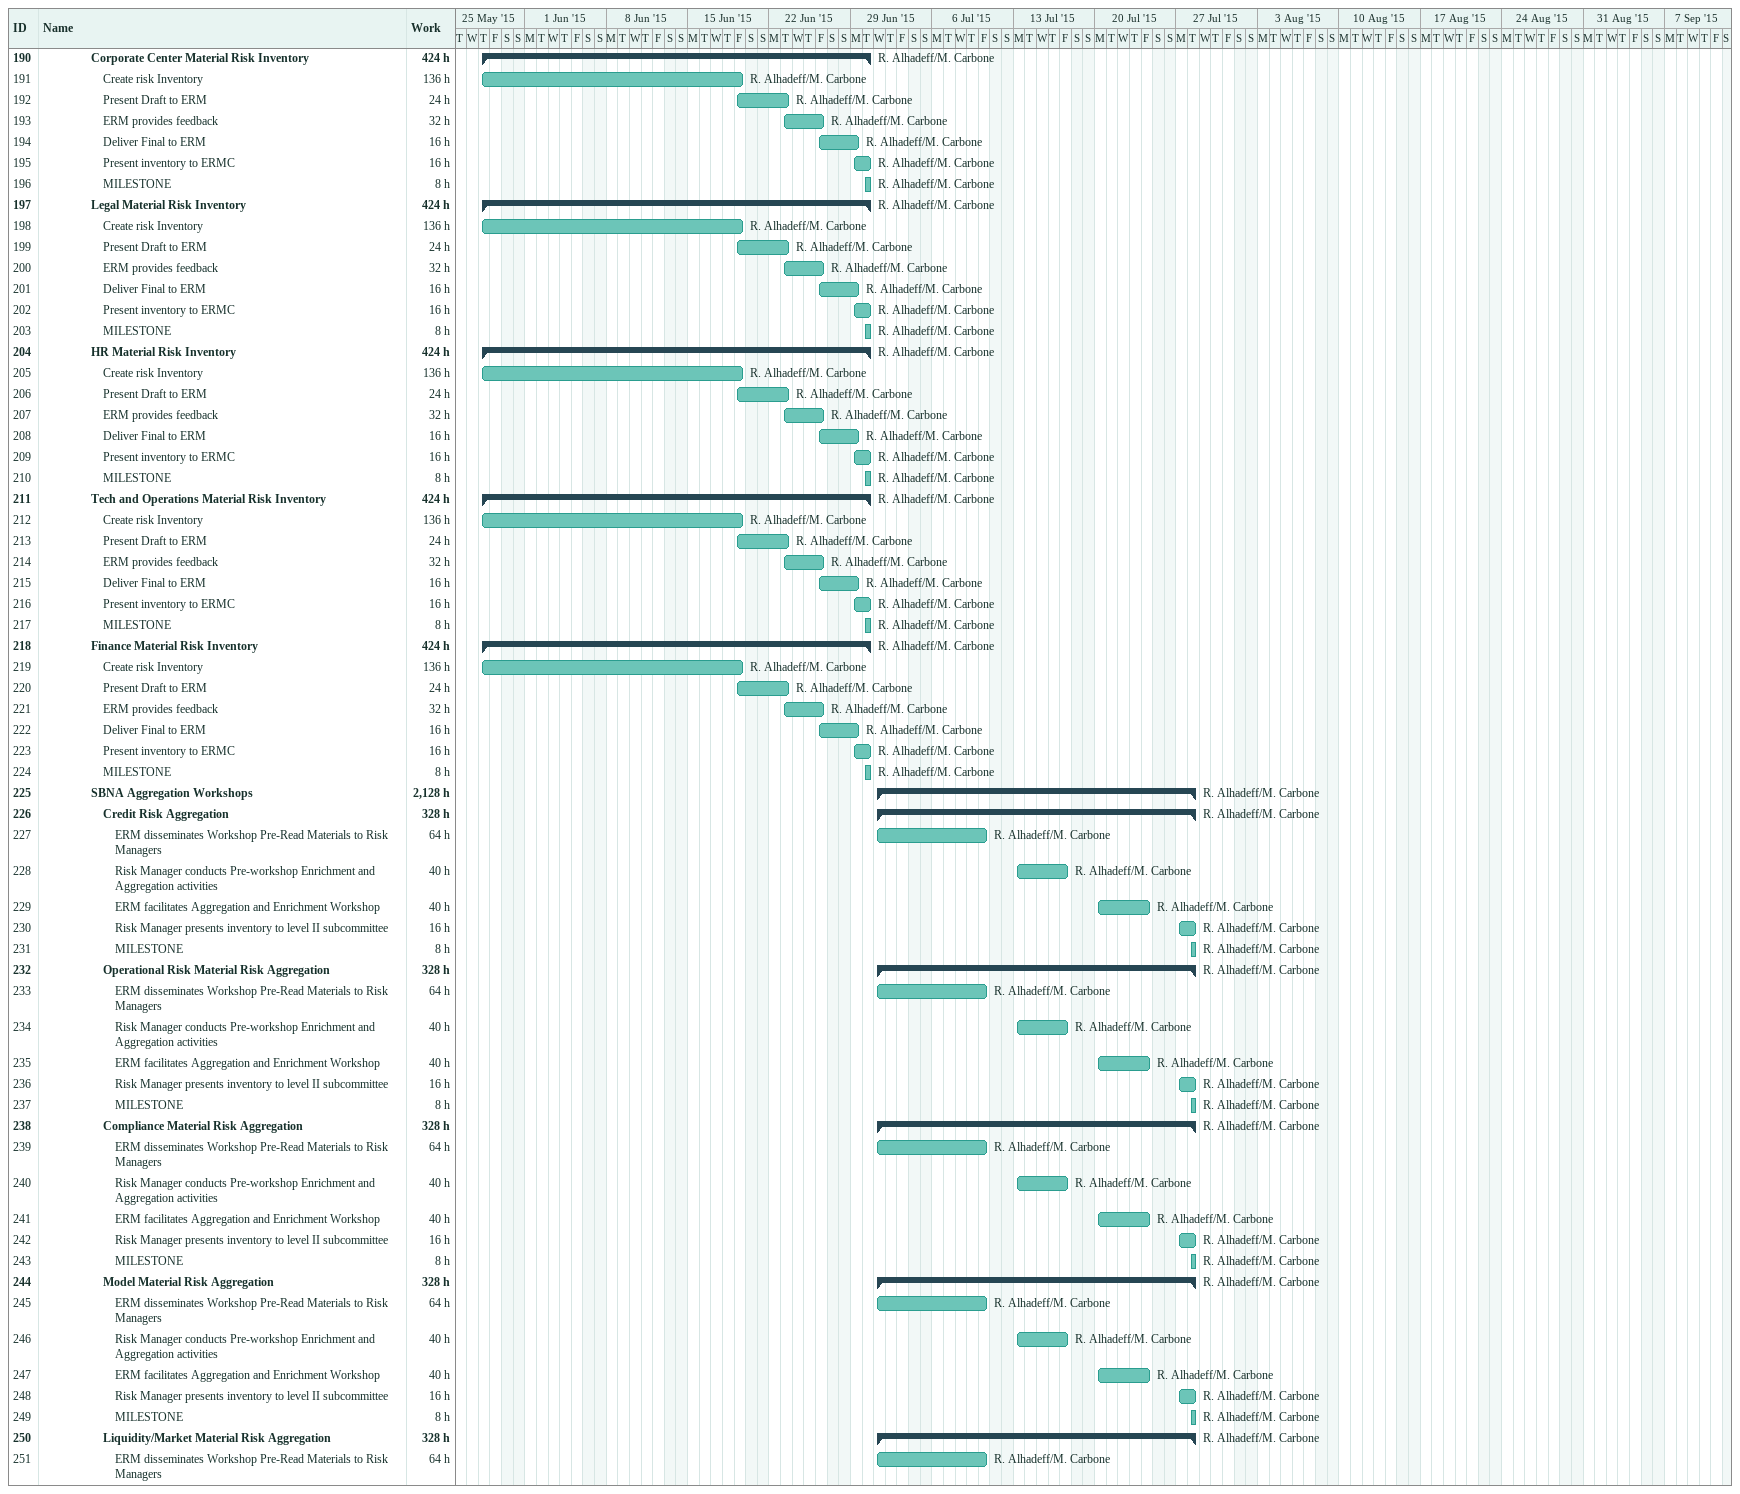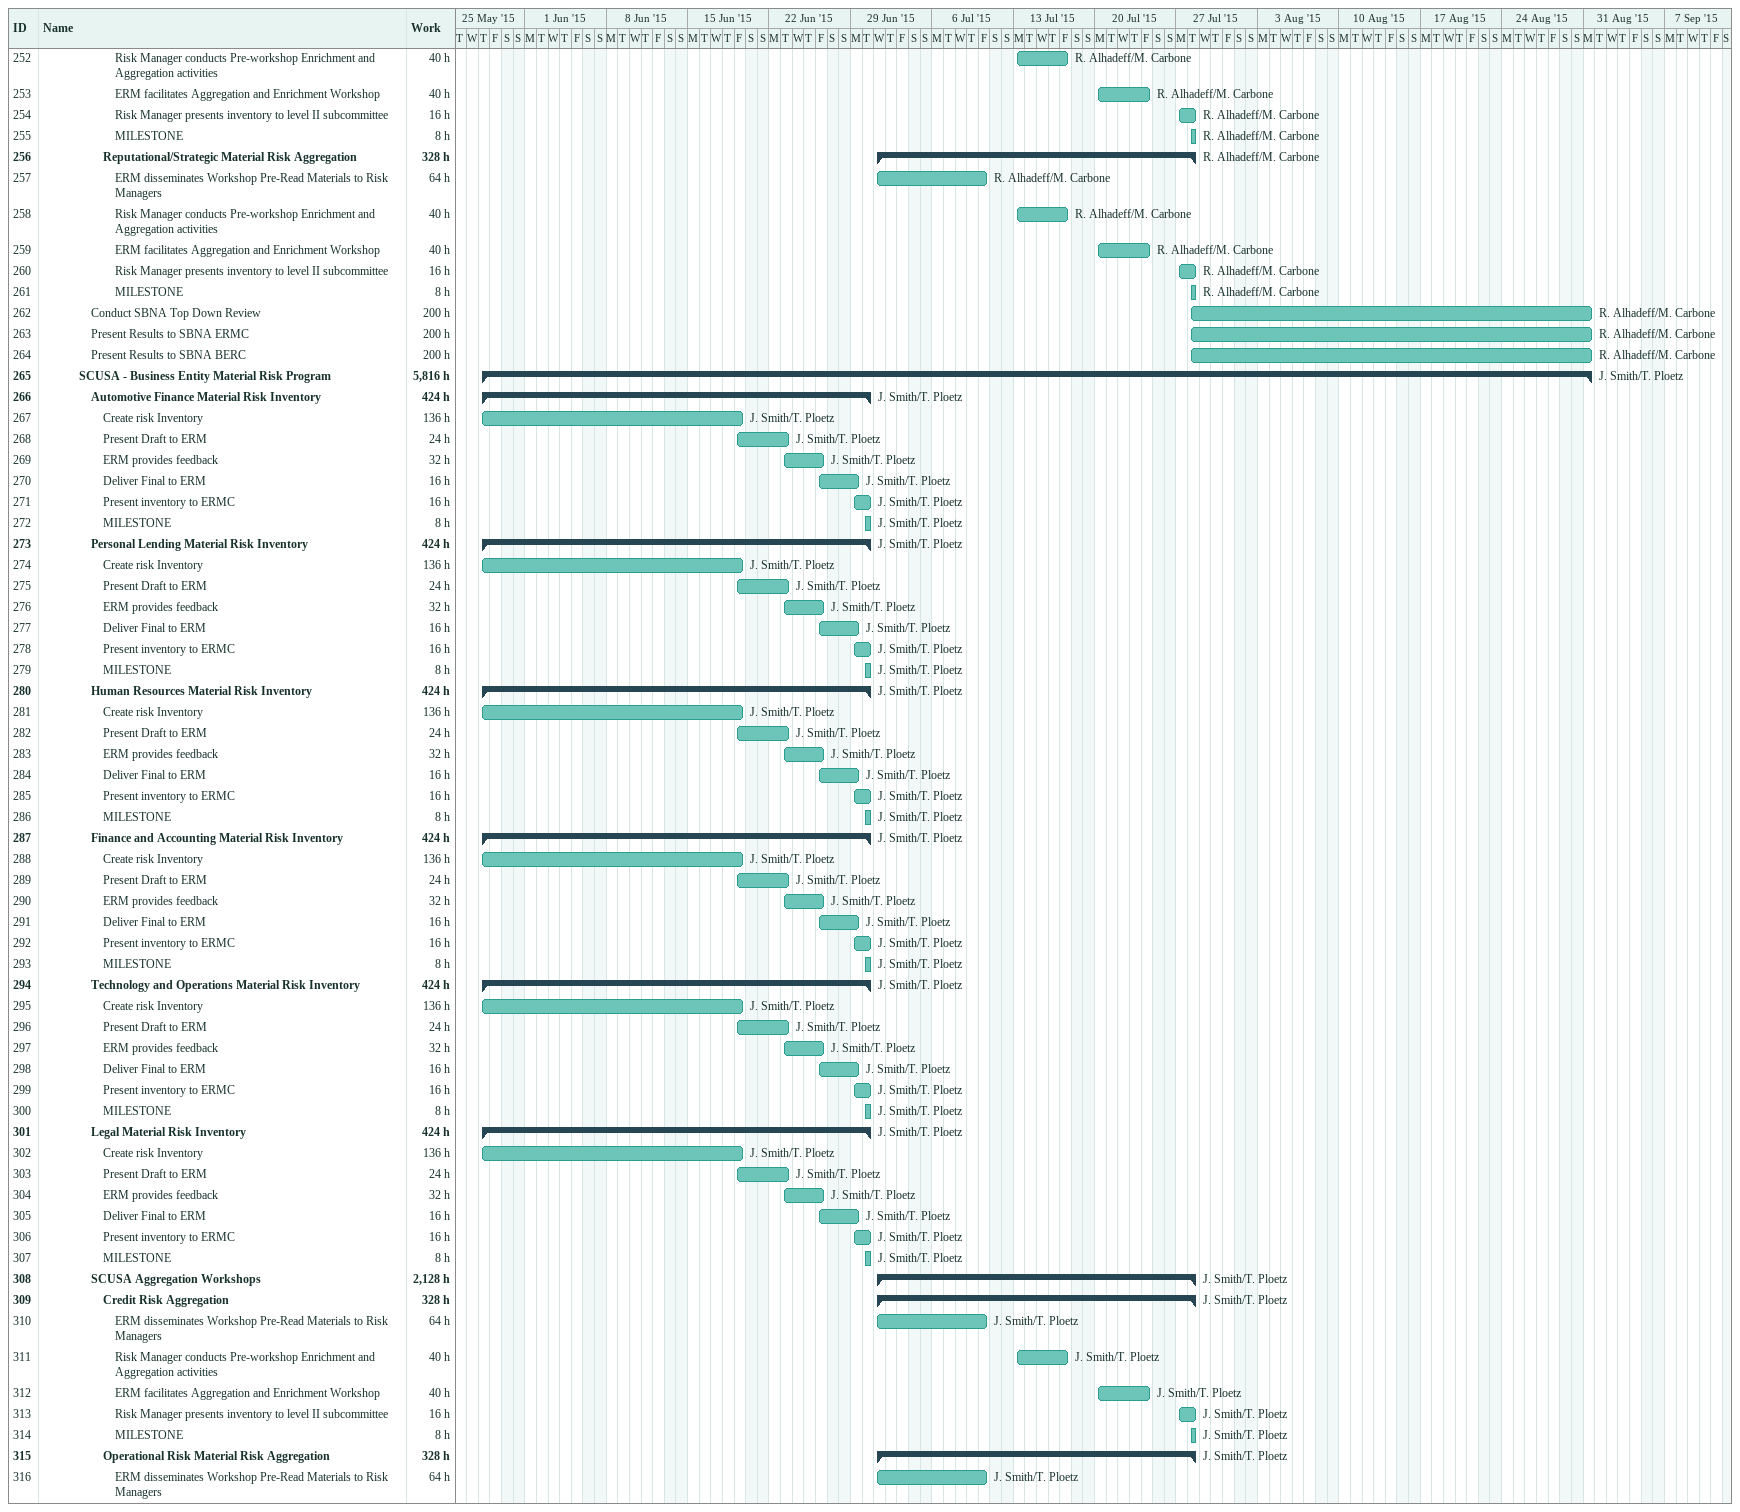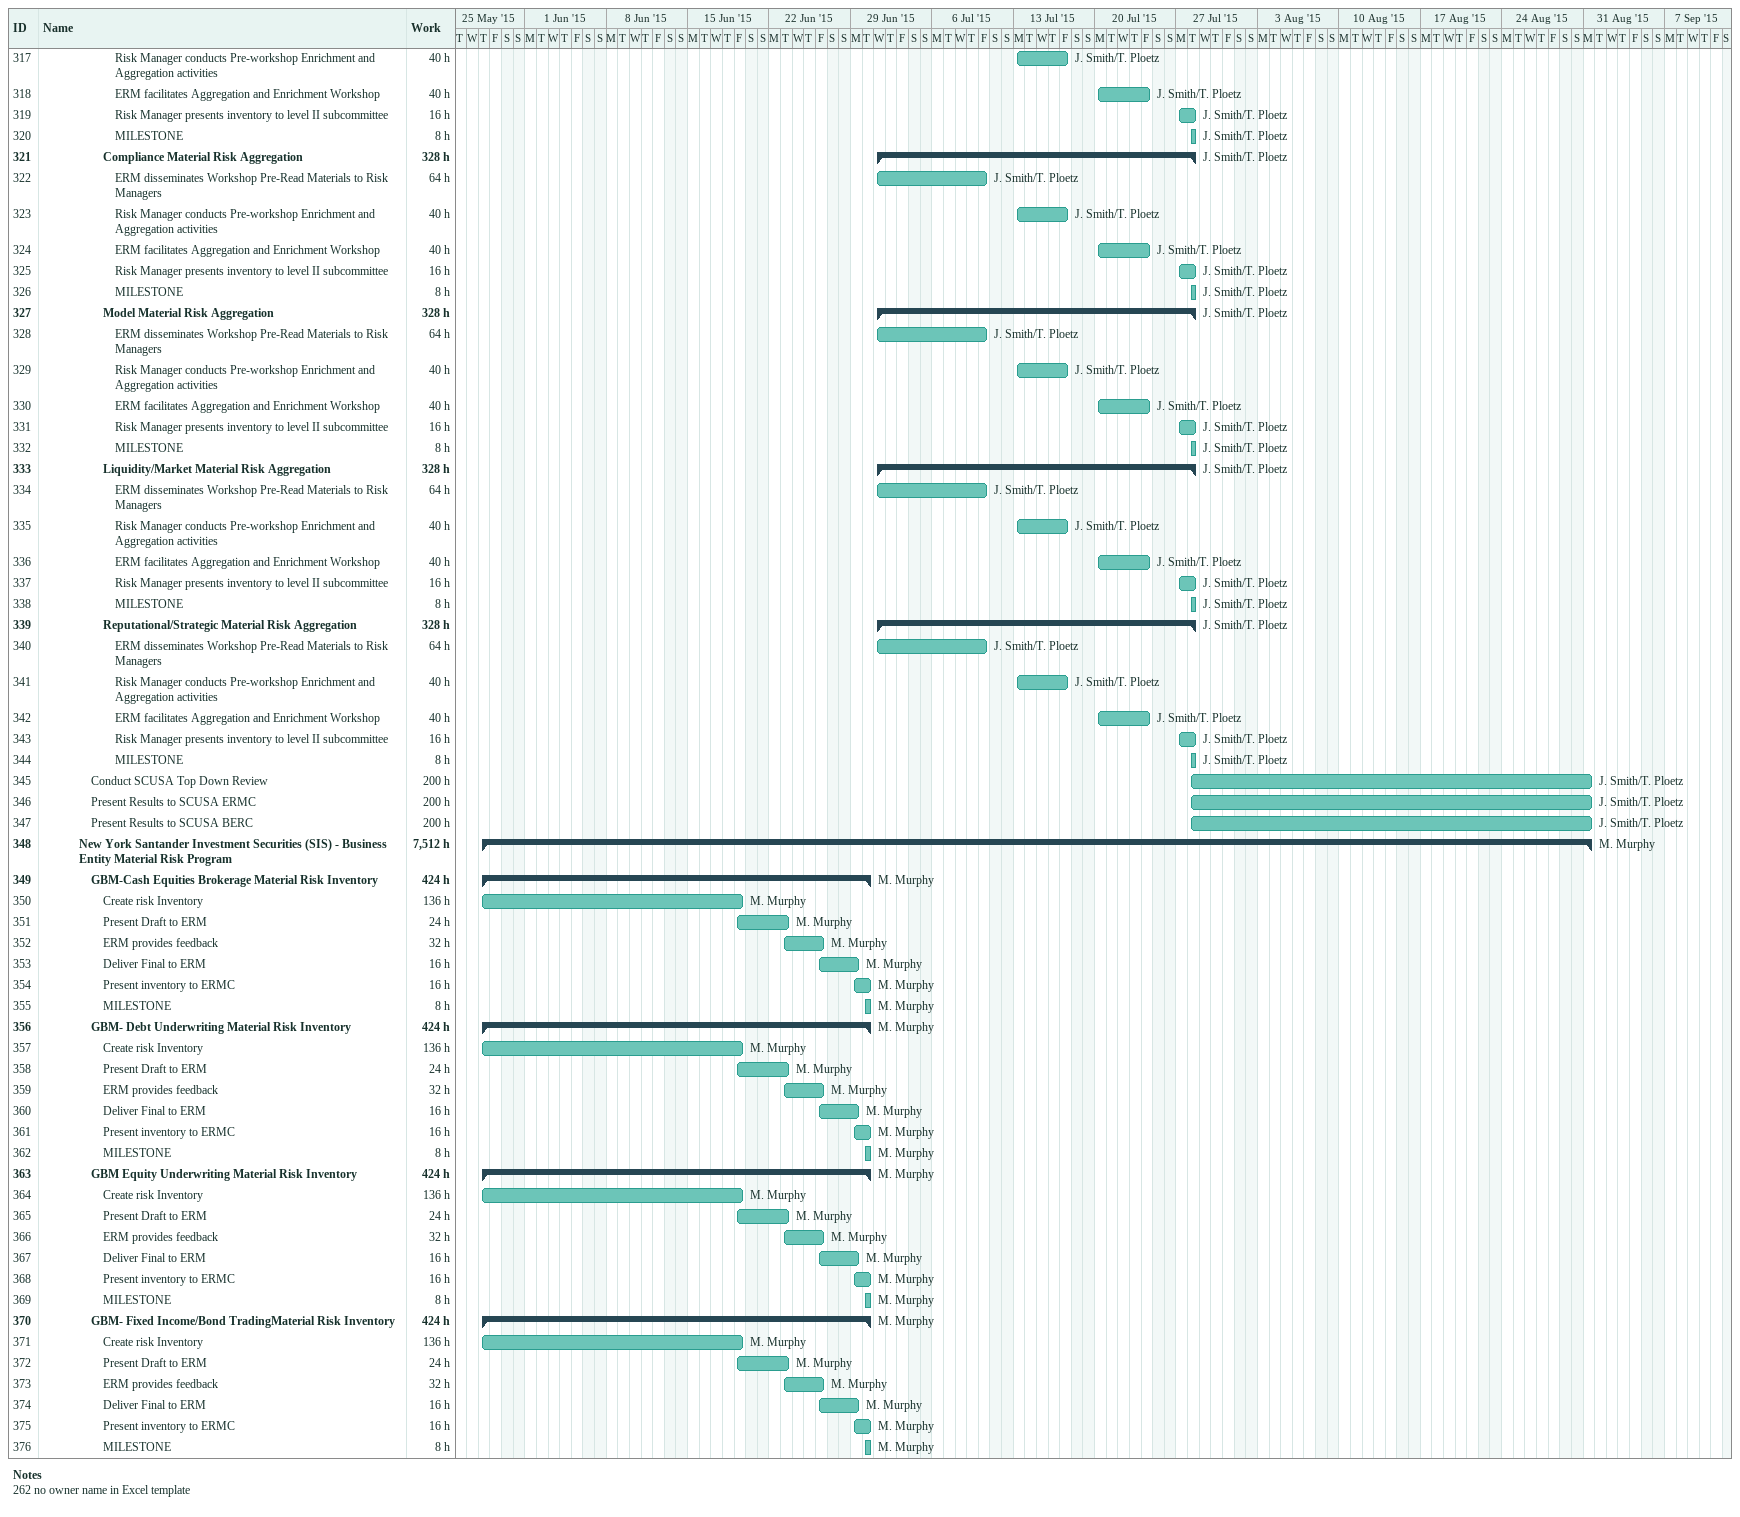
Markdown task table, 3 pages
| ID | Level | Task | Start | Finish | Resources | Work (h) |
|---|---|---|---|---|---|---|
| 190 | 5 | **Corporate Center Material Risk Inventory** | 2015-05-28 | 2015-06-30 | R. Alhadeff/M. Carbone | 424 |
| 191 | 6 | Create risk Inventory | 2015-05-28 | 2015-06-19 | R. Alhadeff/M. Carbone | 136 |
| 192 | 6 | Present Draft to ERM | 2015-06-19 | 2015-06-23 | R. Alhadeff/M. Carbone | 24 |
| 193 | 6 | ERM provides feedback | 2015-06-23 | 2015-06-26 | R. Alhadeff/M. Carbone | 32 |
| 194 | 6 | Deliver Final to ERM | 2015-06-26 | 2015-06-29 | R. Alhadeff/M. Carbone | 16 |
| 195 | 6 | Present inventory to ERMC | 2015-06-29 | 2015-06-30 | R. Alhadeff/M. Carbone | 16 |
| 196 | 6 | MILESTONE | 2015-06-30 | 2015-06-30 | R. Alhadeff/M. Carbone | 8 |
| 197 | 5 | **Legal Material Risk Inventory** | 2015-05-28 | 2015-06-30 | R. Alhadeff/M. Carbone | 424 |
| 198 | 6 | Create risk Inventory | 2015-05-28 | 2015-06-19 | R. Alhadeff/M. Carbone | 136 |
| 199 | 6 | Present Draft to ERM | 2015-06-19 | 2015-06-23 | R. Alhadeff/M. Carbone | 24 |
| 200 | 6 | ERM provides feedback | 2015-06-23 | 2015-06-26 | R. Alhadeff/M. Carbone | 32 |
| 201 | 6 | Deliver Final to ERM | 2015-06-26 | 2015-06-29 | R. Alhadeff/M. Carbone | 16 |
| 202 | 6 | Present inventory to ERMC | 2015-06-29 | 2015-06-30 | R. Alhadeff/M. Carbone | 16 |
| 203 | 6 | MILESTONE | 2015-06-30 | 2015-06-30 | R. Alhadeff/M. Carbone | 8 |
| 204 | 5 | **HR Material Risk Inventory** | 2015-05-28 | 2015-06-30 | R. Alhadeff/M. Carbone | 424 |
| 205 | 6 | Create risk Inventory | 2015-05-28 | 2015-06-19 | R. Alhadeff/M. Carbone | 136 |
| 206 | 6 | Present Draft to ERM | 2015-06-19 | 2015-06-23 | R. Alhadeff/M. Carbone | 24 |
| 207 | 6 | ERM provides feedback | 2015-06-23 | 2015-06-26 | R. Alhadeff/M. Carbone | 32 |
| 208 | 6 | Deliver Final to ERM | 2015-06-26 | 2015-06-29 | R. Alhadeff/M. Carbone | 16 |
| 209 | 6 | Present inventory to ERMC | 2015-06-29 | 2015-06-30 | R. Alhadeff/M. Carbone | 16 |
| 210 | 6 | MILESTONE | 2015-06-30 | 2015-06-30 | R. Alhadeff/M. Carbone | 8 |
| 211 | 5 | **Tech and Operations Material Risk Inventory** | 2015-05-28 | 2015-06-30 | R. Alhadeff/M. Carbone | 424 |
| 212 | 6 | Create risk Inventory | 2015-05-28 | 2015-06-19 | R. Alhadeff/M. Carbone | 136 |
| 213 | 6 | Present Draft to ERM | 2015-06-19 | 2015-06-23 | R. Alhadeff/M. Carbone | 24 |
| 214 | 6 | ERM provides feedback | 2015-06-23 | 2015-06-26 | R. Alhadeff/M. Carbone | 32 |
| 215 | 6 | Deliver Final to ERM | 2015-06-26 | 2015-06-29 | R. Alhadeff/M. Carbone | 16 |
| 216 | 6 | Present inventory to ERMC | 2015-06-29 | 2015-06-30 | R. Alhadeff/M. Carbone | 16 |
| 217 | 6 | MILESTONE | 2015-06-30 | 2015-06-30 | R. Alhadeff/M. Carbone | 8 |
| 218 | 5 | **Finance Material Risk Inventory** | 2015-05-28 | 2015-06-30 | R. Alhadeff/M. Carbone | 424 |
| 219 | 6 | Create risk Inventory | 2015-05-28 | 2015-06-19 | R. Alhadeff/M. Carbone | 136 |
| 220 | 6 | Present Draft to ERM | 2015-06-19 | 2015-06-23 | R. Alhadeff/M. Carbone | 24 |
| 221 | 6 | ERM provides feedback | 2015-06-23 | 2015-06-26 | R. Alhadeff/M. Carbone | 32 |
| 222 | 6 | Deliver Final to ERM | 2015-06-26 | 2015-06-29 | R. Alhadeff/M. Carbone | 16 |
| 223 | 6 | Present inventory to ERMC | 2015-06-29 | 2015-06-30 | R. Alhadeff/M. Carbone | 16 |
| 224 | 6 | MILESTONE | 2015-06-30 | 2015-06-30 | R. Alhadeff/M. Carbone | 8 |
| 225 | 5 | **SBNA Aggregation Workshops** | 2015-07-01 | 2015-07-28 | R. Alhadeff/M. Carbone | 2128 |
| 226 | 6 | **Credit Risk Aggregation** | 2015-07-01 | 2015-07-28 | R. Alhadeff/M. Carbone | 328 |
| 227 | 7 | ERM disseminates Workshop Pre-Read Materials to Risk Managers | 2015-07-01 | 2015-07-10 | R. Alhadeff/M. Carbone | 64 |
| 228 | 7 | Risk Manager conducts Pre-workshop Enrichment and Aggregation activities | 2015-07-13 | 2015-07-17 | R. Alhadeff/M. Carbone | 40 |
| 229 | 7 | ERM facilitates Aggregation and Enrichment Workshop | 2015-07-20 | 2015-07-24 | R. Alhadeff/M. Carbone | 40 |
| 230 | 7 | Risk Manager presents inventory to level II subcommittee | 2015-07-27 | 2015-07-28 | R. Alhadeff/M. Carbone | 16 |
| 231 | 7 | MILESTONE | 2015-07-28 | 2015-07-28 | R. Alhadeff/M. Carbone | 8 |
| 232 | 6 | **Operational Risk Material Risk Aggregation** | 2015-07-01 | 2015-07-28 | R. Alhadeff/M. Carbone | 328 |
| 233 | 7 | ERM disseminates Workshop Pre-Read Materials to Risk Managers | 2015-07-01 | 2015-07-10 | R. Alhadeff/M. Carbone | 64 |
| 234 | 7 | Risk Manager conducts Pre-workshop Enrichment and Aggregation activities | 2015-07-13 | 2015-07-17 | R. Alhadeff/M. Carbone | 40 |
| 235 | 7 | ERM facilitates Aggregation and Enrichment Workshop | 2015-07-20 | 2015-07-24 | R. Alhadeff/M. Carbone | 40 |
| 236 | 7 | Risk Manager presents inventory to level II subcommittee | 2015-07-27 | 2015-07-28 | R. Alhadeff/M. Carbone | 16 |
| 237 | 7 | MILESTONE | 2015-07-28 | 2015-07-28 | R. Alhadeff/M. Carbone | 8 |
| 238 | 6 | **Compliance Material Risk Aggregation** | 2015-07-01 | 2015-07-28 | R. Alhadeff/M. Carbone | 328 |
| 239 | 7 | ERM disseminates Workshop Pre-Read Materials to Risk Managers | 2015-07-01 | 2015-07-10 | R. Alhadeff/M. Carbone | 64 |
| 240 | 7 | Risk Manager conducts Pre-workshop Enrichment and Aggregation activities | 2015-07-13 | 2015-07-17 | R. Alhadeff/M. Carbone | 40 |
| 241 | 7 | ERM facilitates Aggregation and Enrichment Workshop | 2015-07-20 | 2015-07-24 | R. Alhadeff/M. Carbone | 40 |
| 242 | 7 | Risk Manager presents inventory to level II subcommittee | 2015-07-27 | 2015-07-28 | R. Alhadeff/M. Carbone | 16 |
| 243 | 7 | MILESTONE | 2015-07-28 | 2015-07-28 | R. Alhadeff/M. Carbone | 8 |
| 244 | 6 | **Model Material Risk Aggregation** | 2015-07-01 | 2015-07-28 | R. Alhadeff/M. Carbone | 328 |
| 245 | 7 | ERM disseminates Workshop Pre-Read Materials to Risk Managers | 2015-07-01 | 2015-07-10 | R. Alhadeff/M. Carbone | 64 |
| 246 | 7 | Risk Manager conducts Pre-workshop Enrichment and Aggregation activities | 2015-07-13 | 2015-07-17 | R. Alhadeff/M. Carbone | 40 |
| 247 | 7 | ERM facilitates Aggregation and Enrichment Workshop | 2015-07-20 | 2015-07-24 | R. Alhadeff/M. Carbone | 40 |
| 248 | 7 | Risk Manager presents inventory to level II subcommittee | 2015-07-27 | 2015-07-28 | R. Alhadeff/M. Carbone | 16 |
| 249 | 7 | MILESTONE | 2015-07-28 | 2015-07-28 | R. Alhadeff/M. Carbone | 8 |
| 250 | 6 | **Liquidity/Market Material Risk Aggregation** | 2015-07-01 | 2015-07-28 | R. Alhadeff/M. Carbone | 328 |
| 251 | 7 | ERM disseminates Workshop Pre-Read Materials to Risk Managers | 2015-07-01 | 2015-07-10 | R. Alhadeff/M. Carbone | 64 |
| 252 | 7 | Risk Manager conducts Pre-workshop Enrichment and Aggregation activities | 2015-07-13 | 2015-07-17 | R. Alhadeff/M. Carbone | 40 |
| 253 | 7 | ERM facilitates Aggregation and Enrichment Workshop | 2015-07-20 | 2015-07-24 | R. Alhadeff/M. Carbone | 40 |
| 254 | 7 | Risk Manager presents inventory to level II subcommittee | 2015-07-27 | 2015-07-28 | R. Alhadeff/M. Carbone | 16 |
| 255 | 7 | MILESTONE | 2015-07-28 | 2015-07-28 | R. Alhadeff/M. Carbone | 8 |
| 256 | 6 | **Reputational/Strategic Material Risk Aggregation** | 2015-07-01 | 2015-07-28 | R. Alhadeff/M. Carbone | 328 |
| 257 | 7 | ERM disseminates Workshop Pre-Read Materials to Risk Managers | 2015-07-01 | 2015-07-10 | R. Alhadeff/M. Carbone | 64 |
| 258 | 7 | Risk Manager conducts Pre-workshop Enrichment and Aggregation activities | 2015-07-13 | 2015-07-17 | R. Alhadeff/M. Carbone | 40 |
| 259 | 7 | ERM facilitates Aggregation and Enrichment Workshop | 2015-07-20 | 2015-07-24 | R. Alhadeff/M. Carbone | 40 |
| 260 | 7 | Risk Manager presents inventory to level II subcommittee | 2015-07-27 | 2015-07-28 | R. Alhadeff/M. Carbone | 16 |
| 261 | 7 | MILESTONE | 2015-07-28 | 2015-07-28 | R. Alhadeff/M. Carbone | 8 |
| 262 | 5 | Conduct SBNA Top Down Review | 2015-07-28 | 2015-08-31 | R. Alhadeff/M. Carbone | 200 |
| 263 | 5 | Present Results to SBNA ERMC | 2015-07-28 | 2015-08-31 | R. Alhadeff/M. Carbone | 200 |
| 264 | 5 | Present Results to SBNA BERC | 2015-07-28 | 2015-08-31 | R. Alhadeff/M. Carbone | 200 |
| 265 | 4 | **SCUSA - Business Entity Material Risk Program** | 2015-05-28 | 2015-08-31 | J. Smith/T. Ploetz | 5816 |
| 266 | 5 | **Automotive Finance Material Risk Inventory** | 2015-05-28 | 2015-06-30 | J. Smith/T. Ploetz | 424 |
| 267 | 6 | Create risk Inventory | 2015-05-28 | 2015-06-19 | J. Smith/T. Ploetz | 136 |
| 268 | 6 | Present Draft to ERM | 2015-06-19 | 2015-06-23 | J. Smith/T. Ploetz | 24 |
| 269 | 6 | ERM provides feedback | 2015-06-23 | 2015-06-26 | J. Smith/T. Ploetz | 32 |
| 270 | 6 | Deliver Final to ERM | 2015-06-26 | 2015-06-29 | J. Smith/T. Ploetz | 16 |
| 271 | 6 | Present inventory to ERMC | 2015-06-29 | 2015-06-30 | J. Smith/T. Ploetz | 16 |
| 272 | 6 | MILESTONE | 2015-06-30 | 2015-06-30 | J. Smith/T. Ploetz | 8 |
| 273 | 5 | **Personal Lending Material Risk Inventory** | 2015-05-28 | 2015-06-30 | J. Smith/T. Ploetz | 424 |
| 274 | 6 | Create risk Inventory | 2015-05-28 | 2015-06-19 | J. Smith/T. Ploetz | 136 |
| 275 | 6 | Present Draft to ERM | 2015-06-19 | 2015-06-23 | J. Smith/T. Ploetz | 24 |
| 276 | 6 | ERM provides feedback | 2015-06-23 | 2015-06-26 | J. Smith/T. Ploetz | 32 |
| 277 | 6 | Deliver Final to ERM | 2015-06-26 | 2015-06-29 | J. Smith/T. Ploetz | 16 |
| 278 | 6 | Present inventory to ERMC | 2015-06-29 | 2015-06-30 | J. Smith/T. Ploetz | 16 |
| 279 | 6 | MILESTONE | 2015-06-30 | 2015-06-30 | J. Smith/T. Ploetz | 8 |
| 280 | 5 | **Human Resources Material Risk Inventory** | 2015-05-28 | 2015-06-30 | J. Smith/T. Ploetz | 424 |
| 281 | 6 | Create risk Inventory | 2015-05-28 | 2015-06-19 | J. Smith/T. Ploetz | 136 |
| 282 | 6 | Present Draft to ERM | 2015-06-19 | 2015-06-23 | J. Smith/T. Ploetz | 24 |
| 283 | 6 | ERM provides feedback | 2015-06-23 | 2015-06-26 | J. Smith/T. Ploetz | 32 |
| 284 | 6 | Deliver Final to ERM | 2015-06-26 | 2015-06-29 | J. Smith/T. Ploetz | 16 |
| 285 | 6 | Present inventory to ERMC | 2015-06-29 | 2015-06-30 | J. Smith/T. Ploetz | 16 |
| 286 | 6 | MILESTONE | 2015-06-30 | 2015-06-30 | J. Smith/T. Ploetz | 8 |
| 287 | 5 | **Finance and Accounting Material Risk Inventory** | 2015-05-28 | 2015-06-30 | J. Smith/T. Ploetz | 424 |
| 288 | 6 | Create risk Inventory | 2015-05-28 | 2015-06-19 | J. Smith/T. Ploetz | 136 |
| 289 | 6 | Present Draft to ERM | 2015-06-19 | 2015-06-23 | J. Smith/T. Ploetz | 24 |
| 290 | 6 | ERM provides feedback | 2015-06-23 | 2015-06-26 | J. Smith/T. Ploetz | 32 |
| 291 | 6 | Deliver Final to ERM | 2015-06-26 | 2015-06-29 | J. Smith/T. Ploetz | 16 |
| 292 | 6 | Present inventory to ERMC | 2015-06-29 | 2015-06-30 | J. Smith/T. Ploetz | 16 |
| 293 | 6 | MILESTONE | 2015-06-30 | 2015-06-30 | J. Smith/T. Ploetz | 8 |
| 294 | 5 | **Technology and Operations Material Risk Inventory** | 2015-05-28 | 2015-06-30 | J. Smith/T. Ploetz | 424 |
| 295 | 6 | Create risk Inventory | 2015-05-28 | 2015-06-19 | J. Smith/T. Ploetz | 136 |
| 296 | 6 | Present Draft to ERM | 2015-06-19 | 2015-06-23 | J. Smith/T. Ploetz | 24 |
| 297 | 6 | ERM provides feedback | 2015-06-23 | 2015-06-26 | J. Smith/T. Ploetz | 32 |
| 298 | 6 | Deliver Final to ERM | 2015-06-26 | 2015-06-29 | J. Smith/T. Ploetz | 16 |
| 299 | 6 | Present inventory to ERMC | 2015-06-29 | 2015-06-30 | J. Smith/T. Ploetz | 16 |
| 300 | 6 | MILESTONE | 2015-06-30 | 2015-06-30 | J. Smith/T. Ploetz | 8 |
| 301 | 5 | **Legal Material Risk Inventory** | 2015-05-28 | 2015-06-30 | J. Smith/T. Ploetz | 424 |
| 302 | 6 | Create risk Inventory | 2015-05-28 | 2015-06-19 | J. Smith/T. Ploetz | 136 |
| 303 | 6 | Present Draft to ERM | 2015-06-19 | 2015-06-23 | J. Smith/T. Ploetz | 24 |
| 304 | 6 | ERM provides feedback | 2015-06-23 | 2015-06-26 | J. Smith/T. Ploetz | 32 |
| 305 | 6 | Deliver Final to ERM | 2015-06-26 | 2015-06-29 | J. Smith/T. Ploetz | 16 |
| 306 | 6 | Present inventory to ERMC | 2015-06-29 | 2015-06-30 | J. Smith/T. Ploetz | 16 |
| 307 | 6 | MILESTONE | 2015-06-30 | 2015-06-30 | J. Smith/T. Ploetz | 8 |
| 308 | 5 | **SCUSA Aggregation Workshops** | 2015-07-01 | 2015-07-28 | J. Smith/T. Ploetz | 2128 |
| 309 | 6 | **Credit Risk Aggregation** | 2015-07-01 | 2015-07-28 | J. Smith/T. Ploetz | 328 |
| 310 | 7 | ERM disseminates Workshop Pre-Read Materials to Risk Managers | 2015-07-01 | 2015-07-10 | J. Smith/T. Ploetz | 64 |
| 311 | 7 | Risk Manager conducts Pre-workshop Enrichment and Aggregation activities | 2015-07-13 | 2015-07-17 | J. Smith/T. Ploetz | 40 |
| 312 | 7 | ERM facilitates Aggregation and Enrichment Workshop | 2015-07-20 | 2015-07-24 | J. Smith/T. Ploetz | 40 |
| 313 | 7 | Risk Manager presents inventory to level II subcommittee | 2015-07-27 | 2015-07-28 | J. Smith/T. Ploetz | 16 |
| 314 | 7 | MILESTONE | 2015-07-28 | 2015-07-28 | J. Smith/T. Ploetz | 8 |
| 315 | 6 | **Operational Risk Material Risk Aggregation** | 2015-07-01 | 2015-07-28 | J. Smith/T. Ploetz | 328 |
| 316 | 7 | ERM disseminates Workshop Pre-Read Materials to Risk Managers | 2015-07-01 | 2015-07-10 | J. Smith/T. Ploetz | 64 |
| 317 | 7 | Risk Manager conducts Pre-workshop Enrichment and Aggregation activities | 2015-07-13 | 2015-07-17 | J. Smith/T. Ploetz | 40 |
| 318 | 7 | ERM facilitates Aggregation and Enrichment Workshop | 2015-07-20 | 2015-07-24 | J. Smith/T. Ploetz | 40 |
| 319 | 7 | Risk Manager presents inventory to level II subcommittee | 2015-07-27 | 2015-07-28 | J. Smith/T. Ploetz | 16 |
| 320 | 7 | MILESTONE | 2015-07-28 | 2015-07-28 | J. Smith/T. Ploetz | 8 |
| 321 | 6 | **Compliance Material Risk Aggregation** | 2015-07-01 | 2015-07-28 | J. Smith/T. Ploetz | 328 |
| 322 | 7 | ERM disseminates Workshop Pre-Read Materials to Risk Managers | 2015-07-01 | 2015-07-10 | J. Smith/T. Ploetz | 64 |
| 323 | 7 | Risk Manager conducts Pre-workshop Enrichment and Aggregation activities | 2015-07-13 | 2015-07-17 | J. Smith/T. Ploetz | 40 |
| 324 | 7 | ERM facilitates Aggregation and Enrichment Workshop | 2015-07-20 | 2015-07-24 | J. Smith/T. Ploetz | 40 |
| 325 | 7 | Risk Manager presents inventory to level II subcommittee | 2015-07-27 | 2015-07-28 | J. Smith/T. Ploetz | 16 |
| 326 | 7 | MILESTONE | 2015-07-28 | 2015-07-28 | J. Smith/T. Ploetz | 8 |
| 327 | 6 | **Model Material Risk Aggregation** | 2015-07-01 | 2015-07-28 | J. Smith/T. Ploetz | 328 |
| 328 | 7 | ERM disseminates Workshop Pre-Read Materials to Risk Managers | 2015-07-01 | 2015-07-10 | J. Smith/T. Ploetz | 64 |
| 329 | 7 | Risk Manager conducts Pre-workshop Enrichment and Aggregation activities | 2015-07-13 | 2015-07-17 | J. Smith/T. Ploetz | 40 |
| 330 | 7 | ERM facilitates Aggregation and Enrichment Workshop | 2015-07-20 | 2015-07-24 | J. Smith/T. Ploetz | 40 |
| 331 | 7 | Risk Manager presents inventory to level II subcommittee | 2015-07-27 | 2015-07-28 | J. Smith/T. Ploetz | 16 |
| 332 | 7 | MILESTONE | 2015-07-28 | 2015-07-28 | J. Smith/T. Ploetz | 8 |
| 333 | 6 | **Liquidity/Market Material Risk Aggregation** | 2015-07-01 | 2015-07-28 | J. Smith/T. Ploetz | 328 |
| 334 | 7 | ERM disseminates Workshop Pre-Read Materials to Risk Managers | 2015-07-01 | 2015-07-10 | J. Smith/T. Ploetz | 64 |
| 335 | 7 | Risk Manager conducts Pre-workshop Enrichment and Aggregation activities | 2015-07-13 | 2015-07-17 | J. Smith/T. Ploetz | 40 |
| 336 | 7 | ERM facilitates Aggregation and Enrichment Workshop | 2015-07-20 | 2015-07-24 | J. Smith/T. Ploetz | 40 |
| 337 | 7 | Risk Manager presents inventory to level II subcommittee | 2015-07-27 | 2015-07-28 | J. Smith/T. Ploetz | 16 |
| 338 | 7 | MILESTONE | 2015-07-28 | 2015-07-28 | J. Smith/T. Ploetz | 8 |
| 339 | 6 | **Reputational/Strategic Material Risk Aggregation** | 2015-07-01 | 2015-07-28 | J. Smith/T. Ploetz | 328 |
| 340 | 7 | ERM disseminates Workshop Pre-Read Materials to Risk Managers | 2015-07-01 | 2015-07-10 | J. Smith/T. Ploetz | 64 |
| 341 | 7 | Risk Manager conducts Pre-workshop Enrichment and Aggregation activities | 2015-07-13 | 2015-07-17 | J. Smith/T. Ploetz | 40 |
| 342 | 7 | ERM facilitates Aggregation and Enrichment Workshop | 2015-07-20 | 2015-07-24 | J. Smith/T. Ploetz | 40 |
| 343 | 7 | Risk Manager presents inventory to level II subcommittee | 2015-07-27 | 2015-07-28 | J. Smith/T. Ploetz | 16 |
| 344 | 7 | MILESTONE | 2015-07-28 | 2015-07-28 | J. Smith/T. Ploetz | 8 |
| 345 | 5 | Conduct SCUSA Top Down Review | 2015-07-28 | 2015-08-31 | J. Smith/T. Ploetz | 200 |
| 346 | 5 | Present Results to SCUSA ERMC | 2015-07-28 | 2015-08-31 | J. Smith/T. Ploetz | 200 |
| 347 | 5 | Present Results to SCUSA BERC | 2015-07-28 | 2015-08-31 | J. Smith/T. Ploetz | 200 |
| 348 | 4 | **New York Santander Investment Securities (SIS) - Business Entity Material Risk Program** | 2015-05-28 | 2015-08-31 | M. Murphy | 7512 |
| 349 | 5 | **GBM-Cash Equities Brokerage Material Risk Inventory** | 2015-05-28 | 2015-06-30 | M. Murphy | 424 |
| 350 | 6 | Create risk Inventory | 2015-05-28 | 2015-06-19 | M. Murphy | 136 |
| 351 | 6 | Present Draft to ERM | 2015-06-19 | 2015-06-23 | M. Murphy | 24 |
| 352 | 6 | ERM provides feedback | 2015-06-23 | 2015-06-26 | M. Murphy | 32 |
| 353 | 6 | Deliver Final to ERM | 2015-06-26 | 2015-06-29 | M. Murphy | 16 |
| 354 | 6 | Present inventory to ERMC | 2015-06-29 | 2015-06-30 | M. Murphy | 16 |
| 355 | 6 | MILESTONE | 2015-06-30 | 2015-06-30 | M. Murphy | 8 |
| 356 | 5 | **GBM- Debt Underwriting Material Risk Inventory** | 2015-05-28 | 2015-06-30 | M. Murphy | 424 |
| 357 | 6 | Create risk Inventory | 2015-05-28 | 2015-06-19 | M. Murphy | 136 |
| 358 | 6 | Present Draft to ERM | 2015-06-19 | 2015-06-23 | M. Murphy | 24 |
| 359 | 6 | ERM provides feedback | 2015-06-23 | 2015-06-26 | M. Murphy | 32 |
| 360 | 6 | Deliver Final to ERM | 2015-06-26 | 2015-06-29 | M. Murphy | 16 |
| 361 | 6 | Present inventory to ERMC | 2015-06-29 | 2015-06-30 | M. Murphy | 16 |
| 362 | 6 | MILESTONE | 2015-06-30 | 2015-06-30 | M. Murphy | 8 |
| 363 | 5 | **GBM Equity Underwriting Material Risk Inventory** | 2015-05-28 | 2015-06-30 | M. Murphy | 424 |
| 364 | 6 | Create risk Inventory | 2015-05-28 | 2015-06-19 | M. Murphy | 136 |
| 365 | 6 | Present Draft to ERM | 2015-06-19 | 2015-06-23 | M. Murphy | 24 |
| 366 | 6 | ERM provides feedback | 2015-06-23 | 2015-06-26 | M. Murphy | 32 |
| 367 | 6 | Deliver Final to ERM | 2015-06-26 | 2015-06-29 | M. Murphy | 16 |
| 368 | 6 | Present inventory to ERMC | 2015-06-29 | 2015-06-30 | M. Murphy | 16 |
| 369 | 6 | MILESTONE | 2015-06-30 | 2015-06-30 | M. Murphy | 8 |
| 370 | 5 | **GBM- Fixed Income/Bond TradingMaterial Risk Inventory** | 2015-05-28 | 2015-06-30 | M. Murphy | 424 |
| 371 | 6 | Create risk Inventory | 2015-05-28 | 2015-06-19 | M. Murphy | 136 |
| 372 | 6 | Present Draft to ERM | 2015-06-19 | 2015-06-23 | M. Murphy | 24 |
| 373 | 6 | ERM provides feedback | 2015-06-23 | 2015-06-26 | M. Murphy | 32 |
| 374 | 6 | Deliver Final to ERM | 2015-06-26 | 2015-06-29 | M. Murphy | 16 |
| 375 | 6 | Present inventory to ERMC | 2015-06-29 | 2015-06-30 | M. Murphy | 16 |
| 376 | 6 | MILESTONE | 2015-06-30 | 2015-06-30 | M. Murphy | 8 |

Notes
- 262: no owner name in Excel template
